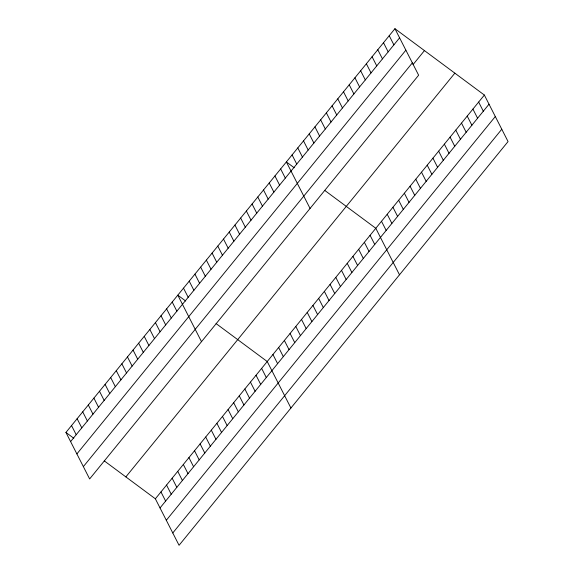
<?xml version="1.0" encoding="UTF-8"?>
<svg xmlns="http://www.w3.org/2000/svg" width="574" height="574" viewBox="0 0 574 574"><rect width="100%" height="100%" fill="white"/><g stroke="black" fill="none" stroke-linecap="round" stroke-linejoin="round"><path stroke-width="0.86" d="M394.934 28.7L418.633 75.201L89.637 478.946L65.938 432.437L394.934 28.7L484.363 95.054L508.062 141.563L179.066 545.3L155.367 498.799L104.238 460.857M70.602 441.593L399.597 37.848M76.887 453.919L405.875 50.175M83.359 466.619L412.347 62.875M413.022 64.625L424.444 50.598M125.857 476.901L454.852 73.156M155.367 498.799L484.363 95.054M160.031 507.947L489.026 104.203M166.309 520.274L495.305 116.529M172.781 532.973L501.776 129.236M294.24 167.773L286.369 161.933L310.06 208.441M324.662 190.353L375.798 228.287L399.49 274.795M185.667 301.006L177.797 295.165L201.496 341.673M216.097 323.585L267.226 361.527L290.925 408.028M65.938 432.437L73.809 438.278M478.651 102.072L483.308 111.22M472.933 109.082L477.597 118.23M467.222 116.092L471.885 125.24M461.51 123.109L466.167 132.257M455.792 130.119L460.456 139.267M450.081 137.129L454.737 146.277M389.222 35.71L393.886 44.858M444.362 144.146L449.026 153.294M383.504 42.727L388.168 51.875M438.651 151.156L443.315 160.304M377.792 49.737L382.456 58.885M432.94 158.166L437.596 167.314M372.081 56.747L376.738 65.895M427.221 165.176L431.885 174.331M366.363 63.764L371.026 72.912M421.51 172.193L426.173 181.341M360.651 70.774L365.315 79.922M415.791 179.203L420.455 188.351M354.933 77.784L359.597 86.932M410.08 186.213L414.744 195.368M349.222 84.801L353.885 93.949M404.369 193.23L409.025 202.378M343.51 91.811L348.167 100.959M398.65 200.24L403.314 209.388M337.792 98.821L342.456 107.969M392.939 207.25L397.603 216.405M332.081 105.838L336.744 114.987M387.22 214.267L391.884 223.415M326.369 112.848L331.026 121.997M381.509 221.277L386.173 230.425M320.651 119.858L325.315 129.007M314.939 126.876L319.596 136.024M370.079 235.304L374.743 244.452M309.221 133.886L313.885 143.034M364.368 242.314L369.032 251.462M303.51 140.895L308.173 150.044M358.657 249.324L363.313 258.479M297.798 147.913L302.455 157.061M352.938 256.341L357.602 265.489M292.08 154.923L296.744 164.071M347.227 263.351L351.884 272.499M341.508 270.361L346.172 279.516M280.65 168.95L285.314 178.098M335.797 277.378L340.461 286.526M274.939 175.96L279.603 185.108M330.086 284.388L334.742 293.536M269.228 182.97L273.884 192.118M324.367 291.398L329.031 300.554M263.509 189.987L268.173 199.135M318.656 298.415L323.32 307.564M257.798 196.997L262.462 206.145M312.938 305.425L317.601 314.574M252.079 204.007L256.743 213.155M307.226 312.435L311.89 321.591M246.368 211.024L251.032 220.172M301.515 319.453L306.172 328.601M240.657 218.034L245.313 227.182M295.797 326.463L300.46 335.611M234.938 225.044L239.602 234.192M290.085 333.472L294.749 342.628M229.227 232.054L233.891 241.209M284.367 340.49L289.031 349.638M223.516 239.071L228.172 248.219M278.655 347.5L283.319 356.648M217.797 246.081L222.461 255.229M272.944 354.51L277.601 363.658M212.086 253.091L216.742 262.246M261.636 368.386L266.293 377.534M206.367 260.108L211.031 269.256M256.04 375.252L260.704 384.401M200.656 267.118L205.32 276.266M250.451 382.112L255.114 391.267M194.945 274.128L199.601 283.283M244.854 388.978L249.518 398.126M189.226 281.145L193.89 290.293M239.265 395.845L243.928 404.993M183.515 288.155L188.179 297.303M233.668 402.704L238.332 411.852M228.079 409.571L232.743 418.719M172.207 302.032L176.871 311.18M222.482 416.43L227.146 425.585M166.611 308.898L171.274 318.046M216.893 423.296L221.557 432.444M161.021 315.757L165.685 324.906M211.297 430.163L215.96 439.311M155.425 322.624L160.089 331.772M205.707 437.022L210.371 446.17M149.836 329.483L154.499 338.638M200.111 443.889L204.774 453.037M144.239 336.35L148.903 345.498M194.521 450.748L199.185 459.903M138.65 343.216L143.313 352.364M188.925 457.614L193.589 466.762M133.053 350.075L137.717 359.224M183.336 464.481L187.999 473.629M127.464 356.942L132.128 366.09M177.739 471.34L182.403 480.488M121.867 363.801L126.531 372.957M172.15 478.207L176.814 487.355M116.278 370.668L120.942 379.816M166.553 485.066L171.217 494.221M110.682 377.534L115.345 386.682M160.964 491.932L165.628 501.08M105.092 384.393L109.756 393.542M99.496 391.26L104.159 400.408M93.906 398.119L98.57 407.275M88.31 404.986L92.974 414.134M82.721 411.852L87.384 421M77.124 418.711L81.788 427.86M71.535 425.578L76.199 434.726"/></g></svg>
